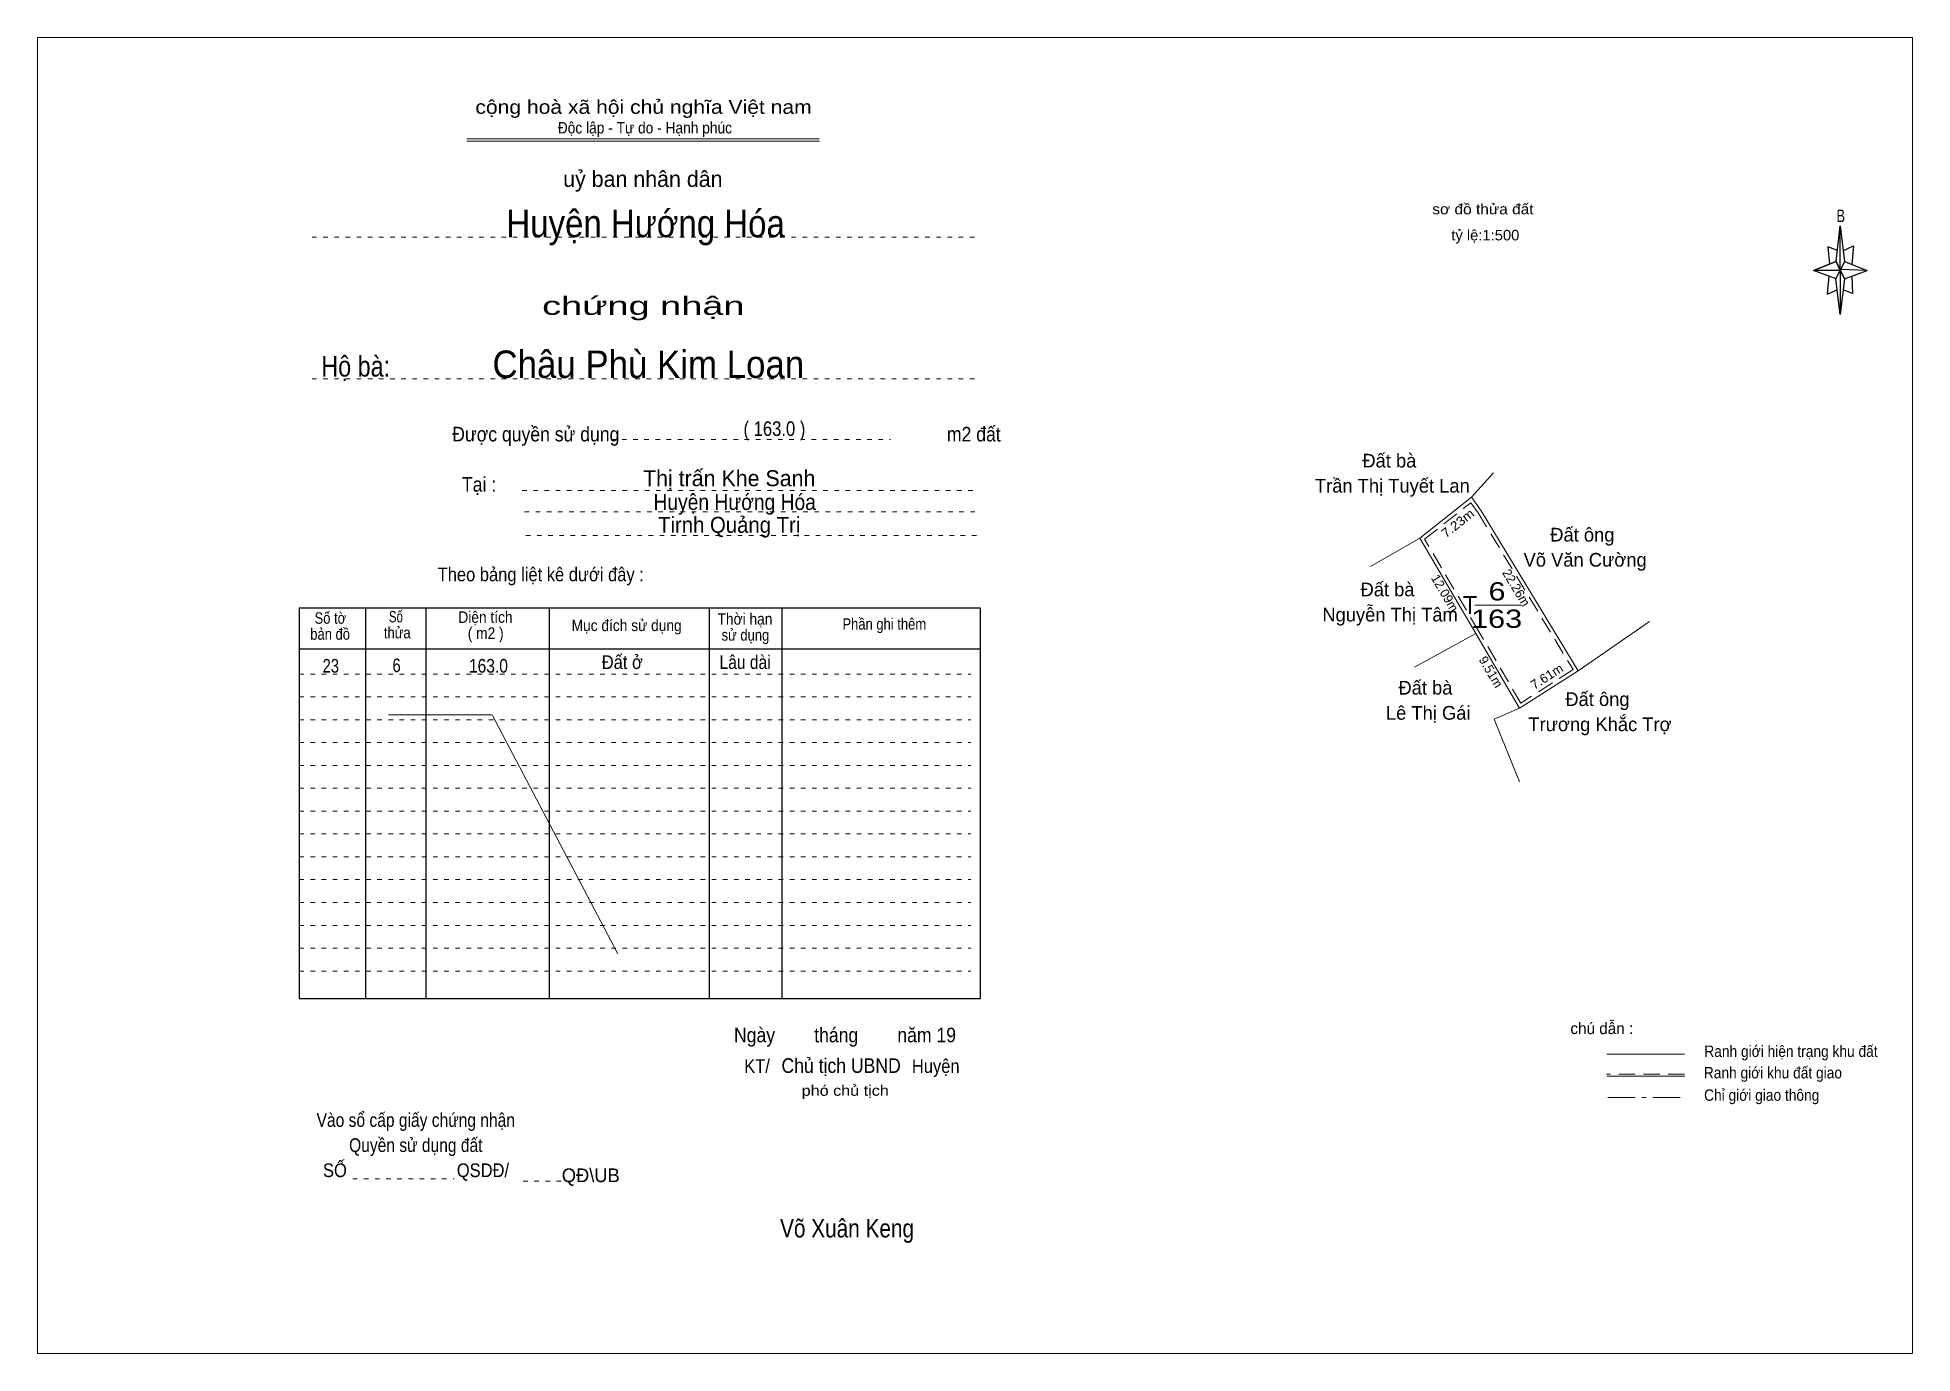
# Model space of a CAD drawing. Header units: centimetres. Extents: x -0.5 to 40.5, y 0 to 28.8.
import ezdxf
from ezdxf.enums import TextEntityAlignment as Align

# ---------------------------------------------------------------- set-up
doc = ezdxf.new("R2010")
doc.units = ezdxf.units.CM
doc.header["$LTSCALE"] = 0.12
for name, pattern in [('DOT_DASHED', [7.7, 5, -1.2, 0.3, -1.2]), ('DOTTED', [1.5, 0.3, -1.2]), ('MEDIUM_DASHED', [4.5, 3, -1.5])]:
    doc.linetypes.add(name, pattern=pattern)
for name, color, linetype, lineweight in [('1', 7, 'DOTTED', 13), ('13', 7, 'Continuous', 13), ('34', 7, 'Continuous', 13), ('50', 7, 'Continuous', 25)]:
    doc.layers.add(name, color=color, linetype=linetype, lineweight=lineweight)

msp = doc.modelspace()

# ---------------------------------------------------------------- linework, layer by layer
at = {"layer": '1', "linetype": 'Continuous'}
for p, q in [((8.91, 26.55), (16.62, 26.55)), ((8.91, 26.5), (16.63, 26.5)), ((30.9, 18.71), (31.38, 19.24))]:
    msp.add_line(p, q, dxfattribs=at)
at = {"layer": '1'}
for p, q in [((5.52, 24.4), (20.02, 24.4)), ((5.52, 21.3), (20.02, 21.3)), ((12.06, 19.97), (18.18, 19.97)), ((10.12, 18.86), (20.06, 18.86)), ((10.17, 18.39), (20.11, 18.39)), ((10.2, 17.87), (20.14, 17.87)), ((5.24, 14.84), (19.94, 14.84)), ((5.24, 14.34), (19.94, 14.34)), ((5.24, 13.84), (19.94, 13.84)), ((5.24, 13.34), (19.94, 13.34)), ((5.24, 12.84), (19.94, 12.84)), ((5.24, 12.34), (19.94, 12.34)), ((5.24, 11.84), (19.94, 11.84)), ((5.24, 11.34), (19.94, 11.34)), ((5.24, 10.84), (19.94, 10.84)), ((5.24, 10.34), (19.94, 10.34)), ((5.24, 9.84), (19.94, 9.84)), ((5.24, 9.34), (19.94, 9.34)), ((5.24, 8.84), (19.94, 8.84)), ((5.24, 8.34), (19.94, 8.34)), ((6.41, 3.79), (8.63, 3.79)), ((10.14, 3.74), (11.2, 3.74))]:
    msp.add_line(p, q, dxfattribs=at)
at = {"layer": '1', "linetype": 'Continuous', "lineweight": 25}
for p, q in [((5.24, 16.29), (20.14, 16.29)), ((5.24, 16.29), (5.24, 7.74)), ((6.69, 16.29), (6.69, 7.74)), ((8.01, 16.29), (8.01, 7.74)), ((10.71, 16.29), (10.71, 7.74)), ((14.21, 16.29), (14.21, 7.74)), ((15.8, 16.29), (15.8, 7.74)), ((20.14, 16.29), (20.14, 7.74)), ((5.24, 15.39), (20.14, 15.39)), ((5.24, 7.74), (20.14, 7.74))]:
    msp.add_line(p, q, dxfattribs=at)
at = {"layer": '1', "linetype": 'Continuous'}
msp.add_lwpolyline([(-0.49, -0.03), (40.55, -0.03), (40.55, 28.77), (-0.49, 28.77)], close=True, dxfattribs=at)
at = {"layer": '13'}
msp.add_line((30.97, 16.35), (31.99, 16.35), dxfattribs=at)
at = {"layer": '34'}
for p, q in [((30.99, 15.73), (29.65, 14.99)), ((31.95, 14.09), (33.23, 14.91))]:
    msp.add_line(p, q, dxfattribs=at)
msp.add_lwpolyline([(30.99, 15.73), (29.77, 17.81), (30.9, 18.71), (31.11, 18.41), (33.23, 14.91), (31.95, 14.09)], close=True, dxfattribs=at)
for points in [[(29.77, 17.81), (30.9, 18.71), (31.11, 18.41), (33.23, 14.91), (34.79, 15.99)], [(28.69, 17.19), (29.77, 17.81), (30.99, 15.73), (31.95, 14.09)], [(31.95, 12.48), (31.39, 13.85), (31.95, 14.09)]]:
    msp.add_lwpolyline(points, dxfattribs=at)
at = {"layer": '34', "linetype": 'MEDIUM_DASHED'}
msp.add_lwpolyline([(31.06, 15.77), (29.87, 17.79), (30.88, 18.59), (31.04, 18.37), (33.12, 14.94), (31.98, 14.2)], close=True, dxfattribs=at)
at = {"layer": '50'}
for p, q in [((38.88, 23.87), (38.97, 24.65)), ((39.06, 23.87), (39.56, 23.67)), ((38.88, 23.49), (38.38, 23.67)), ((39.06, 23.49), (38.97, 22.71)), ((39.22, 23.55), (39.24, 23.17)), ((39.24, 23.17), (39.03, 23.25))]:
    msp.add_line(p, q, dxfattribs=at)
at = {"layer": '50', "lineweight": 13}
for p, q in [((7.19, 13.95), (9.46, 13.95)), ((9.47, 13.93), (12.21, 8.72)), ((35.56, 6.52), (33.86, 6.52)), ((35.57, 6.04), (33.87, 6.04))]:
    msp.add_line(p, q, dxfattribs=at)
at = {"layer": '50', "linetype": 'MEDIUM_DASHED', "lineweight": 13}
msp.add_line((35.56, 6.08), (33.85, 6.08), dxfattribs=at)
at = {"layer": '50', "linetype": 'DOT_DASHED', "lineweight": 13}
msp.add_line((33.88, 5.57), (35.59, 5.57), dxfattribs=at)
at = {"layer": '50'}
for points in [[(38.97, 24.65), (39.06, 23.87), (38.97, 23.67)], [(38.97, 23.67), (38.38, 23.67), (38.88, 23.87), (39.06, 23.49), (39.56, 23.67), (38.97, 23.69)], [(38.97, 23.67), (38.97, 22.71), (38.87, 23.49)]]:
    msp.add_lwpolyline(points, close=True, dxfattribs=at)
for points in [[(38.97, 23.67), (38.88, 23.87), (38.38, 23.67)], [(38.91, 24.11), (38.7, 24.19), (38.73, 23.81)], [(39.04, 24.11), (39.26, 24.21), (39.22, 23.81)], [(38.72, 23.55), (38.68, 23.15), (38.9, 23.25)], [(38.97, 23.67), (39.06, 23.49), (39.56, 23.67)]]:
    msp.add_lwpolyline(points, dxfattribs=at)

# ---------------------------------------------------------------- texts
at = {"layer": '1'}
for s, height, width, p in [('cộng hoà xã hội chủ nghĩa Việt nam', 0.3, 1.15, (12.775, 27.1)), ('Độc lập - Tự do - Hạnh phúc', 0.25, 0.9, (12.805, 26.67)), ('chứng nhận', 0.4, 1.55, (12.77, 22.7)), ('Được quyền sử dụng                                                                   m2 đất', 0.32, 0.9, (14.59, 19.93)), ('Tại :', 0.32, 0.9, (9.175, 18.83)), ('Theo bảng liệt kê dưới đây :', 0.3, 0.9, (10.525, 16.87)), ('Số tờ', 0.25, 0.85, (5.92, 15.94)), ('Số ', 0.25, 0.75, (7.39, 15.97)), ('Diện tích', 0.25, 0.9, (9.315, 15.96)), ('Mục đích sử dụng', 0.25, 0.9, (12.405, 15.78)), ('Thời hạn', 0.25, 0.9, (14.995, 15.92)), ('Phần ghi thêm', 0.25, 0.85, (18.045, 15.81)), ('bản đồ', 0.25, 0.85, (5.915, 15.59)), ('thửa', 0.25, 0.85, (7.385, 15.62)), ('( m2 )', 0.25, 0.9, (9.32, 15.61)), ('sử dụng', 0.25, 0.85, (15.005, 15.57)), ('Ngày        tháng        năm 19', 0.32, 0.9, (17.185, 6.78)), ('Chủ tịch UBND', 0.32, 0.9, (17.1, 6.11)), ('Vào sổ cấp giấy chứng nhận', 0.3, 0.85, (7.79, 4.93)), ('Quyền sử dụng đất', 0.3, 0.85, (7.79, 4.38)), ('SỐ                        QSDĐ/', 0.3, 0.9, (7.795, 3.83))]:
    msp.add_text(s, height=height, dxfattribs=dict(at, width=width)).set_placement(p, align=Align.CENTER)
msp.add_text('uỷ ban nhân dân', height=0.35, dxfattribs=at).set_placement((12.76, 25.5), align=Align.CENTER)
at = {"layer": '13'}
for s, p in [('Đất bà ', (29.155, 19.36)), ('Trần Thị Tuyết Lan', (29.165, 18.81)), ('Đất ông ', (33.38, 17.74)), ('Võ Văn Cường', (33.385, 17.19)), ('Đất bà ', (29.115, 16.54)), ('Nguyễn Thị Tâm', (29.115, 15.99)), ('Đất bà ', (29.945, 14.39)), ('Đất ông ', (33.71, 14.14)), ('Lê Thị Gái', (29.95, 13.84)), ('Trương Khắc Trợ', (33.71, 13.59))]:
    msp.add_text(s, height=0.3, dxfattribs=at).set_placement(p, align=Align.CENTER)
for s, width, p in [('6', 1.25, (31.27, 16.45)), ('T', 0.95, (30.71, 16.15)), ('163', 1.25, (30.89, 15.85))]:
    msp.add_text(s, height=0.4, dxfattribs=dict(at, width=width)).set_placement(p)
at = {"layer": '34'}
for s, height, width, p in [('Huyện Hướng Hóa', 0.6, 0.9, (12.82, 24.4)), ('Hộ bà:', 0.45, 0.85, (6.475, 21.35)), ('Châu Phù Kim Loan', 0.6, 0.95, (12.88, 21.32)), ('( 163.0 )', 0.32, 0.85, (15.64, 20.05)), ('Huyện Hướng Hóa', 0.35, 0.9, (14.77, 18.43)), ('Tirnh Quảng Trị', 0.35, 0.95, (14.65, 17.93)), ('23', 0.3, 0.8, (5.93, 14.87)), ('6', 0.3, 0.8, (7.37, 14.88)), ('163.0', 0.3, 0.85, (9.38, 14.87))]:
    msp.add_text(s, height=height, dxfattribs=dict(at, width=width)).set_placement(p, align=Align.CENTER)
msp.add_text('Thị trấn Khe Sanh', height=0.35, dxfattribs=at).set_placement((14.65, 18.95), align=Align.CENTER)
at = {"layer": '50'}
for s, height, width, p in [('sơ đồ thửa đất ', 0.23, 1.1, (31.195, 24.9)), ('B', 0.2756, 0.75, (38.98, 24.73)), ('tỷ lệ:1:500', 0.23, 1.05, (31.2, 24.33)), ('Đất ở ', 0.3, 0.9, (12.36, 14.95)), ('Lâu dài ', 0.3, 0.85, (15.045, 14.95)), ('Ranh giới hiện trạng khu đất', 0.25, 0.9, (37.89, 6.46)), ('KT/                               Huyện ', 0.3, 0.9, (17.385, 6.11)), ('Ranh giới khu đất giao', 0.25, 0.9, (37.495, 5.99)), ('phó chủ tịch', 0.23, 1.15, (17.19, 5.61)), ('Chỉ giới giao thông', 0.25, 0.9, (37.25, 5.5)), ('Võ Xuân Keng', 0.4, 0.85, (17.23, 2.51))]:
    msp.add_text(s, height=height, dxfattribs=dict(at, width=width)).set_placement(p, align=Align.CENTER)
for s, rotation, width, p in [('7.23m', 38.264, 1.1, (30.6581, 18.0609)), ('7.61m', 32.875, 1.05, (32.6007, 14.7038))]:
    msp.add_text(s, height=0.2, rotation=rotation, dxfattribs=dict(at, width=width)).set_placement(p, align=Align.CENTER)
for s, height, rotation, p in [('12.09m', 0.2, 300.362, (30.2281, 16.5605)), ('22.26m', 0.1999, 301.117, (31.7914, 16.6767)), ('9.51m', 0.1999, 300.313, (31.2356, 14.8355))]:
    msp.add_text(s, height=height, rotation=rotation, dxfattribs=at).set_placement(p, align=Align.CENTER)
for s, height, p in [('chú dẫn :', 0.25, (33.75, 6.96)), ('QĐ\\UB', 0.3, (11.62, 3.72))]:
    msp.add_text(s, height=height, dxfattribs=at).set_placement(p, align=Align.CENTER)

doc.saveas('drawing.dxf')
